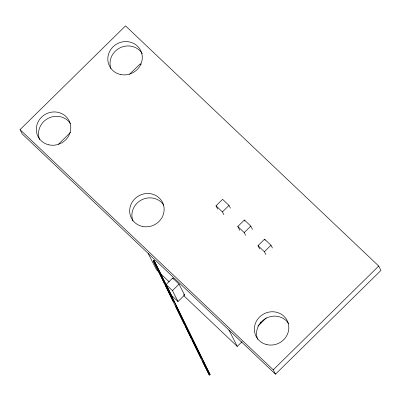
<?xml version="1.0" encoding="UTF-8"?>
<svg xmlns="http://www.w3.org/2000/svg" width="401" height="401" viewBox="0 0 401 401"><rect width="100%" height="100%" fill="white"/><g stroke="black" fill="none" stroke-linecap="round" stroke-linejoin="round"><path stroke-width="0.6" d="M20.05 129.638L125.523 25.875L378.734 266.048L380.95 270.414L275.477 374.173L22.266 134.004L20.05 129.638L273.261 369.812L275.477 374.173M58.506 144.18L70.501 132.375M129.588 74.25L140.25 63.764L141.152 64.616M217.708 209.162L216.014 205.823L222.605 199.337L229.016 205.417L230.42 208.189M223.833 214.685L222.425 211.903L229.016 205.417M166.059 284.545L172.651 278.058L179.062 284.139L184.595 295.051L178.004 301.532L171.593 295.452L166.059 284.545L172.47 290.625L178.004 301.532M172.47 290.625L179.062 284.139M239.783 230.39L237.808 226.495L244.399 220.009L250.81 226.094L252.5 229.417M245.628 235.357L244.219 232.575L250.81 226.094M259.693 248.986L257.998 245.648L264.595 239.166L271.001 245.247L272.409 248.018M265.823 254.51L264.409 251.728L271.001 245.247M183.718 295.632L237.267 346.419L242.099 341.662M257.918 326.098L266.339 317.813M273.261 369.812L378.734 266.048M153.227 260.835L154.064 260.429L160.009 272.154L210.149 374.714L209.317 375.125L203.367 363.396L153.227 260.835L158.891 272.003M203.367 363.396L204.199 362.985L210.149 374.714M216.014 205.823L222.425 211.903M237.808 226.495L244.219 232.575M257.998 245.648L264.409 251.728M183.743 294.239L184.595 295.051M159.217 272.389L156.49 269.808L148.19 253.442M160.124 273.251L169.197 281.858M264.595 239.166L265.156 240.274M244.399 220.009L244.961 221.121M260.444 321.983L260.996 323.071M228.961 330.058L237.267 346.419M172.651 278.058L173.207 279.151M154.064 260.429L204.199 362.985M159.177 272.565L164.656 283.773M165.202 284.895L173.422 301.707M175.618 306.189L184.655 324.685M185.207 325.807L191.508 338.695M192.054 339.817L201.096 358.309M202.465 361.111L209.317 375.125M39.609 139.543A17.433 16.466 -26.9 0 1 48.195 118.33A17.433 16.466 -26.9 0 1 70.471 123.643M110.917 68.601A17.433 16.466 -26.9 0 1 120.305 47.679A17.433 16.466 -26.9 0 1 142.32 53.799M132.982 221.101A17.433 16.466 -26.9 0 1 141.568 199.883A17.433 16.466 -26.9 0 1 163.844 205.202M257.663 339.361A17.433 16.466 -26.9 0 1 266.249 318.148A17.433 16.466 -26.9 0 1 288.53 323.467M48.837 144.826A17.433 16.466 -26.9 0 0 70.245 123.764A17.433 16.466 -26.9 0 0 41.514 117.197A17.433 16.466 -26.9 0 0 48.837 144.826M120.36 74.466A17.433 16.466 -26.9 0 0 141.769 53.403A17.433 16.466 -26.9 0 0 113.037 46.832A17.433 16.466 -26.9 0 0 120.36 74.466M266.891 344.644A17.433 16.466 -26.9 0 0 288.299 323.587A17.433 16.466 -26.9 0 0 259.567 317.016A17.433 16.466 -26.9 0 0 266.891 344.644M142.21 226.385A17.433 16.466 -26.9 0 0 163.618 205.322A17.433 16.466 -26.9 0 0 134.886 198.751A17.433 16.466 -26.9 0 0 142.21 226.385"/></g></svg>
